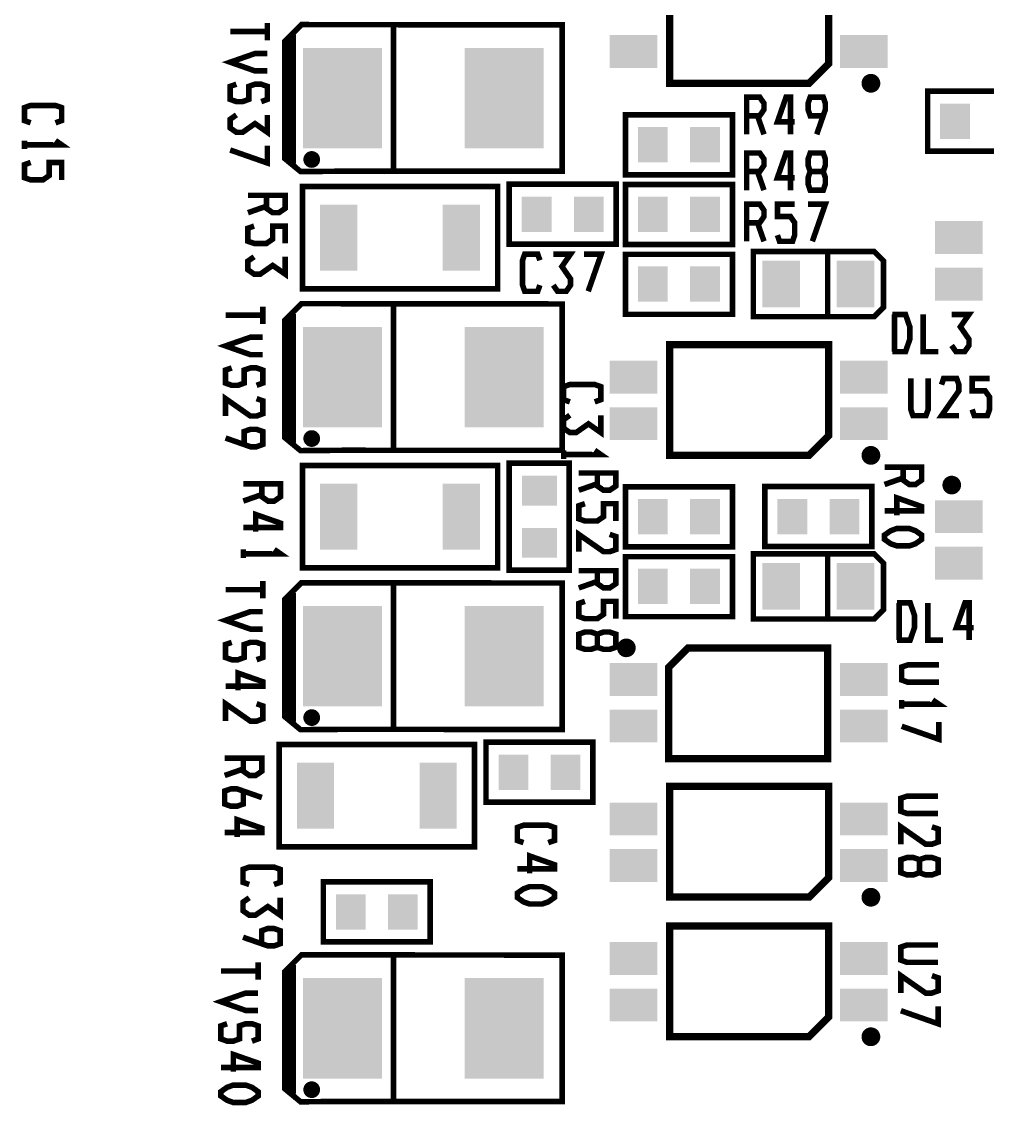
# Model space of a CAD drawing. Extents: x -8 to 204, y 99 to 321.
# Drawn here: x 45.38 to 71.77, y 263.84 to 293.43 of the extents above; entities that cross this region are included whole.
import ezdxf

# ---------------------------------------------------------------- set-up
doc = ezdxf.new("R2010")
doc.units = 0
doc.header["$MEASUREMENT"] = 0
doc.layers.get('0').update_dxf_attribs({"linetype": 'CONTINUOUS'})
doc.layers.add('22-301-0_SMT', color=8, linetype='CONTINUOUS')
doc.layers.add('22-301-0_SST', color=255, linetype='CONTINUOUS')

# ---------------------------------------------------------------- blocks, each defined once
blk = doc.blocks.new('RECTANGLE_5')
blk.add_solid([(0.4064, 0.4826), (0.4064, -0.4826), (-0.4064, 0.4826), (-0.4064, -0.4826)])
blk = doc.blocks.new('RECTANGLE_6')
blk.add_solid([(0.4826, 0.4064), (0.4826, -0.4064), (-0.4826, 0.4064), (-0.4826, -0.4064)])
blk = doc.blocks.new('RECTANGLE_15')
blk.add_solid([(1.0795, 1.3716), (1.0795, -1.3716), (-1.0795, 1.3716), (-1.0795, -1.3716)])
blk = doc.blocks.new('RECTANGLE_21')
blk.add_solid([(0.51308, 0.63627), (0.51308, -0.63627), (-0.51308, 0.63627), (-0.51308, -0.63627)])
blk = doc.blocks.new('RECTANGLE_40')
blk.add_solid([(0.508, 0.9017), (0.508, -0.9017), (-0.508, 0.9017), (-0.508, -0.9017)])
blk = doc.blocks.new('RECTANGLE_50')
blk.add_solid([(0.65024, 0.44958), (0.65024, -0.44958), (-0.65024, 0.44958), (-0.65024, -0.44958)])

msp = doc.modelspace()

# ---------------------------------------------------------------- linework, layer by layer
at = {"layer": '22-301-0_SST'}
for points, const_width in [([(66.898, 291.747), (63.088, 291.747), (63.088, 294.77), (67.431, 294.77), (67.431, 292.28), (66.898, 291.747)], 0.201), ([(51.081, 293.159), (52.097, 293.159)], 0.152), ([(52.097, 292.92), (52.097, 293.395)], 0.152), ([(54.162, 289.344), (58.516, 289.342), (60.154, 289.342), (60.154, 293.339), (53.029, 293.347), (52.572, 292.89), (52.572, 289.69), (53.004, 289.334), (54.162, 289.344)], 0.152), ([(55.544, 289.385), (55.544, 293.322)], 0.152), ([(52.801, 293.068), (52.623, 292.89)], 0.152), ([(52.623, 292.89), (52.623, 289.69), (52.775, 289.563), (52.826, 289.486), (52.877, 289.436)], 0.152), ([(52.801, 292.966), (52.699, 292.966)], 0.152), ([(52.724, 292.992), (52.724, 289.606)], 0.152), ([(52.801, 293.068), (52.801, 289.563)], 0.152), ([(52.801, 292.829), (52.623, 292.829)], 0.152), ([(52.801, 292.692), (52.623, 292.692)], 0.152), ([(52.097, 292.082), (51.759, 292.082), (51.081, 292.321), (51.759, 292.557), (52.097, 292.557)], 0.152), ([(52.801, 292.555), (52.623, 292.555)], 0.152), ([(52.801, 292.417), (52.623, 292.417)], 0.152), ([(52.801, 292.28), (52.623, 292.28)], 0.152), ([(52.801, 292.143), (52.623, 292.143)], 0.152), ([(52.801, 292.006), (52.623, 292.006)], 0.152), ([(51.929, 291.244), (52.097, 291.305), (52.097, 291.661), (51.929, 291.719), (51.759, 291.719), (51.589, 291.661), (51.589, 291.305), (51.421, 291.244), (51.251, 291.244), (51.081, 291.305), (51.081, 291.661), (51.251, 291.719)], 0.152), ([(52.801, 291.869), (52.623, 291.869)], 0.152), ([(52.801, 291.732), (52.623, 291.732)], 0.152), ([(68.757, 291.803), (68.417, 291.803)], 0.152), ([(68.508, 291.907), (68.508, 291.582)], 0.152), ([(68.645, 291.915), (68.645, 291.574)], 0.152), ([(52.801, 291.595), (52.623, 291.595)], 0.152), ([(52.801, 291.457), (52.623, 291.457)], 0.152), ([(68.749, 291.666), (68.424, 291.666)], 0.152), ([(73.057, 291.531), (70.136, 291.531), (70.136, 289.893), (73.057, 289.893), (73.057, 291.531)], 0.152), ([(45.63, 290.665), (45.46, 290.726), (45.46, 291.081), (45.63, 291.14), (46.308, 291.14), (46.476, 291.081), (46.476, 290.726), (46.308, 290.665)], 0.152), ([(52.801, 291.32), (52.623, 291.32)], 0.152), ([(52.801, 291.183), (52.623, 291.183)], 0.152), ([(65.193, 290.858), (65.549, 290.858), (65.666, 291.028), (65.666, 291.198), (65.549, 291.366), (65.193, 291.366), (65.193, 290.35)], 0.152), ([(66.504, 290.69), (66.032, 290.69), (66.268, 291.366), (66.387, 291.366), (66.387, 290.35)], 0.152), ([(67.284, 290.858), (66.928, 290.858), (66.87, 291.028), (66.87, 291.198), (66.928, 291.366), (67.284, 291.366), (67.342, 291.198), (67.342, 291.028), (67.106, 290.35)], 0.152), ([(51.251, 290.881), (51.081, 290.761), (51.081, 290.525), (51.251, 290.406), (51.421, 290.406), (51.759, 290.645), (52.097, 290.406), (52.097, 290.881)], 0.152), ([(52.801, 291.046), (52.623, 291.046)], 0.152), ([(52.801, 290.909), (52.623, 290.909)], 0.152), ([(61.881, 289.245), (64.802, 289.245), (64.802, 290.883), (61.881, 290.883), (61.881, 289.245)], 0.152), ([(65.488, 290.858), (65.666, 290.35)], 0.152), ([(52.801, 290.772), (52.623, 290.772)], 0.152), ([(52.801, 290.634), (52.623, 290.634)], 0.152), ([(52.801, 290.497), (52.623, 290.497)], 0.152), ([(52.801, 290.36), (52.623, 290.36)], 0.152), ([(52.801, 290.223), (52.623, 290.223)], 0.152), ([(45.46, 289.946), (45.46, 290.182)], 0.152), ([(45.46, 290.065), (46.476, 290.065), (46.308, 290.182)], 0.152), ([(51.081, 289.923), (52.097, 289.568), (52.097, 290.043)], 0.152), ([(52.801, 290.086), (52.623, 290.086)], 0.152), ([(52.801, 289.949), (52.623, 289.949)], 0.152), ([(52.801, 289.811), (52.623, 289.811)], 0.152), ([(52.801, 289.674), (52.641, 289.674)], 0.152), ([(53.451, 289.613), (53.164, 289.613)], 0.152), ([(53.433, 289.75), (53.182, 289.75)], 0.152), ([(53.258, 289.806), (53.258, 289.519)], 0.152), ([(53.395, 289.789), (53.395, 289.537)], 0.152), ([(65.193, 289.334), (65.549, 289.334), (65.666, 289.504), (65.666, 289.674), (65.549, 289.842), (65.193, 289.842), (65.193, 288.826)], 0.152), ([(66.504, 289.166), (66.032, 289.166), (66.268, 289.842), (66.387, 289.842), (66.387, 288.826)], 0.152), ([(67.284, 289.334), (67.342, 289.504), (67.342, 289.674), (67.284, 289.842), (66.928, 289.842), (66.87, 289.674), (66.87, 289.504), (66.928, 289.334), (67.284, 289.334), (67.342, 289.166), (67.342, 288.996), (67.284, 288.826), (66.928, 288.826), (66.87, 288.996), (66.87, 289.166), (66.928, 289.334)], 0.152), ([(45.63, 289.583), (45.46, 289.522), (45.46, 289.166), (45.63, 289.108), (45.968, 289.108), (46.138, 289.227), (46.138, 289.583), (46.476, 289.583), (46.476, 289.108)], 0.152), ([(52.801, 289.563), (52.775, 289.537)], 0.152), ([(52.775, 289.537), (52.877, 289.436)], 0.152), ([(65.488, 289.334), (65.666, 288.826)], 0.152), ([(58.389, 288.928), (58.389, 286.134), (53.055, 286.134), (53.055, 288.928), (58.389, 288.928)], 0.152), ([(61.627, 288.991), (58.706, 288.991), (58.706, 287.353), (61.627, 287.353), (61.627, 288.991)], 0.152), ([(61.881, 287.34), (64.802, 287.34), (64.802, 288.978), (61.881, 288.978), (61.881, 287.34)], 0.152), ([(52.074, 288.684), (52.074, 288.328), (52.242, 288.211), (52.412, 288.211), (52.582, 288.328), (52.582, 288.684), (51.566, 288.684)], 0.152), ([(65.193, 287.937), (65.549, 287.937), (65.666, 288.107), (65.666, 288.277), (65.549, 288.445), (65.193, 288.445), (65.193, 287.429)], 0.152), ([(66.032, 287.599), (66.09, 287.429), (66.446, 287.429), (66.504, 287.599), (66.504, 287.937), (66.387, 288.107), (66.032, 288.107), (66.032, 288.445), (66.504, 288.445)], 0.152), ([(66.987, 287.429), (67.342, 288.445), (66.87, 288.445)], 0.152), ([(52.074, 288.389), (51.566, 288.211)], 0.152), ([(51.734, 287.845), (51.566, 287.787), (51.566, 287.431), (51.734, 287.373), (52.074, 287.373), (52.242, 287.49), (52.242, 287.845), (52.582, 287.845), (52.582, 287.373)], 0.152), ([(65.488, 287.937), (65.666, 287.429)], 0.152), ([(51.734, 287.007), (51.566, 286.89), (51.566, 286.652), (51.734, 286.535), (51.904, 286.535), (52.242, 286.771), (52.582, 286.535), (52.582, 287.007)], 0.152), ([(59.542, 286.233), (59.483, 286.065), (59.128, 286.065), (59.069, 286.233), (59.069, 286.911), (59.128, 287.081), (59.483, 287.081), (59.542, 286.911)], 0.152), ([(59.908, 286.233), (60.024, 286.065), (60.263, 286.065), (60.38, 286.233), (60.38, 286.403), (60.144, 286.741), (60.38, 287.081), (59.908, 287.081)], 0.152), ([(60.863, 286.065), (61.218, 287.081), (60.746, 287.081)], 0.152), ([(61.881, 285.435), (64.802, 285.435), (64.802, 287.073), (61.881, 287.073), (61.881, 285.435)], 0.152), ([(68.93, 286.896), (68.93, 285.626), (68.676, 285.372), (65.374, 285.372), (65.374, 287.15), (68.676, 287.15), (68.93, 286.896)], 0.152), ([(67.406, 287.15), (67.406, 285.372)], 0.152), ([(51.97, 285.173), (51.97, 285.648)], 0.152), ([(54.162, 281.724), (58.516, 281.722), (60.154, 281.722), (60.154, 285.719), (53.029, 285.727), (52.572, 285.27), (52.572, 282.07), (53.004, 281.714), (54.162, 281.724)], 0.152), ([(55.544, 281.765), (55.544, 285.702)], 0.152), ([(50.954, 285.412), (51.97, 285.412)], 0.152), ([(52.801, 285.448), (52.623, 285.27)], 0.152), ([(52.623, 285.27), (52.623, 282.07), (52.775, 281.943), (52.826, 281.866), (52.877, 281.816)], 0.152), ([(52.801, 285.209), (52.623, 285.209)], 0.152), ([(52.801, 285.346), (52.699, 285.346)], 0.152), ([(52.724, 285.372), (52.724, 281.986)], 0.152), ([(52.801, 285.448), (52.801, 281.943)], 0.152), ([(69.176, 284.416), (69.532, 284.416), (69.649, 284.754), (69.649, 285.095), (69.532, 285.432), (69.176, 285.432)], 0.152), ([(69.234, 284.416), (69.234, 285.432)], 0.152), ([(70.428, 284.416), (70.014, 284.416), (70.014, 285.432)], 0.152), ([(70.792, 284.587), (70.911, 284.416), (71.147, 284.416), (71.266, 284.587), (71.266, 284.754), (71.03, 285.095), (71.266, 285.432), (70.792, 285.432)], 0.152), ([(52.801, 285.072), (52.623, 285.072)], 0.152), ([(52.801, 284.935), (52.623, 284.935)], 0.152), ([(51.97, 284.335), (51.632, 284.335), (50.954, 284.574), (51.632, 284.81), (51.97, 284.81)], 0.152), ([(52.801, 284.797), (52.623, 284.797)], 0.152), ([(52.801, 284.66), (52.623, 284.66)], 0.152), ([(66.898, 281.587), (63.088, 281.587), (63.088, 284.61), (67.431, 284.61), (67.431, 282.12), (66.898, 281.587)], 0.201), ([(52.801, 284.523), (52.623, 284.523)], 0.152), ([(52.801, 284.386), (52.623, 284.386)], 0.152), ([(52.801, 284.249), (52.623, 284.249)], 0.152), ([(52.801, 284.112), (52.623, 284.112)], 0.152), ([(51.802, 283.497), (51.97, 283.558), (51.97, 283.914), (51.802, 283.972), (51.632, 283.972), (51.462, 283.914), (51.462, 283.558), (51.294, 283.497), (51.124, 283.497), (50.954, 283.558), (50.954, 283.914), (51.124, 283.972)], 0.152), ([(52.801, 283.975), (52.623, 283.975)], 0.152), ([(52.801, 283.837), (52.623, 283.837)], 0.152), ([(52.801, 283.7), (52.623, 283.7)], 0.152), ([(52.801, 283.563), (52.623, 283.563)], 0.152), ([(52.801, 283.426), (52.623, 283.426)], 0.152), ([(60.362, 283.045), (60.192, 283.106), (60.192, 283.461), (60.362, 283.52), (61.04, 283.52), (61.208, 283.461), (61.208, 283.106), (61.04, 283.045)], 0.152), ([(70.151, 283.685), (70.151, 282.839), (70.09, 282.669), (69.735, 282.669), (69.676, 282.839), (69.676, 283.685)], 0.152), ([(70.99, 282.669), (70.515, 282.669), (70.99, 283.347), (70.99, 283.515), (70.929, 283.685), (70.573, 283.685), (70.515, 283.515)], 0.152), ([(71.353, 282.839), (71.411, 282.669), (71.767, 282.669), (71.828, 282.839), (71.828, 283.177), (71.708, 283.347), (71.353, 283.347), (71.353, 283.685), (71.828, 283.685)], 0.152), ([(50.954, 282.659), (50.954, 283.134), (51.632, 282.659), (51.802, 282.659), (51.97, 282.72), (51.97, 283.075), (51.802, 283.134)], 0.152), ([(52.801, 283.289), (52.623, 283.289)], 0.152), ([(52.801, 283.152), (52.623, 283.152)], 0.152), ([(52.801, 283.014), (52.623, 283.014)], 0.152), ([(52.801, 282.877), (52.623, 282.877)], 0.152), ([(52.801, 282.74), (52.623, 282.74)], 0.152), ([(52.801, 282.603), (52.623, 282.603)], 0.152), ([(60.362, 282.682), (60.192, 282.562), (60.192, 282.326), (60.362, 282.207), (60.532, 282.207), (60.87, 282.445), (61.208, 282.207), (61.208, 282.682)], 0.152), ([(51.462, 281.882), (51.462, 282.237), (51.632, 282.296), (51.802, 282.296), (51.97, 282.237), (51.97, 281.882), (51.802, 281.821), (51.632, 281.821), (50.954, 282.059)], 0.152), ([(52.801, 282.466), (52.623, 282.466)], 0.152), ([(52.801, 282.329), (52.623, 282.329)], 0.152), ([(52.801, 282.191), (52.623, 282.191)], 0.152), ([(52.801, 282.054), (52.641, 282.054)], 0.152), ([(52.801, 281.943), (52.775, 281.917)], 0.152), ([(52.775, 281.917), (52.877, 281.816)], 0.152), ([(53.451, 281.993), (53.164, 281.993)], 0.152), ([(53.433, 282.13), (53.182, 282.13)], 0.152), ([(53.258, 282.186), (53.258, 281.899)], 0.152), ([(53.395, 282.169), (53.395, 281.917)], 0.152), ([(60.192, 281.488), (60.192, 281.724)], 0.152), ([(60.192, 281.607), (61.208, 281.607), (61.04, 281.724)], 0.152), ([(68.757, 281.643), (68.417, 281.643)], 0.152), ([(68.508, 281.747), (68.508, 281.422)], 0.152), ([(68.645, 281.755), (68.645, 281.414)], 0.152), ([(58.706, 281.371), (58.706, 278.45), (60.344, 278.45), (60.344, 281.371), (58.706, 281.371)], 0.152), ([(68.749, 281.506), (68.424, 281.506)], 0.152), ([(58.389, 281.308), (58.389, 278.514), (53.055, 278.514), (53.055, 281.308), (58.389, 281.308)], 0.152), ([(61.112, 281.104), (61.112, 280.749), (61.282, 280.632), (61.449, 280.632), (61.62, 280.749), (61.62, 281.104), (60.604, 281.104)], 0.152), ([(69.466, 281.264), (69.466, 280.909), (69.636, 280.789), (69.803, 280.789), (69.974, 280.909), (69.974, 281.264), (68.958, 281.264)], 0.152), ([(51.947, 280.81), (51.947, 280.454), (52.115, 280.337), (52.285, 280.337), (52.455, 280.454), (52.455, 280.81), (51.439, 280.81)], 0.152), ([(61.112, 280.81), (60.604, 280.632)], 0.152), ([(68.612, 280.736), (65.691, 280.736), (65.691, 279.098), (68.612, 279.098), (68.612, 280.736)], 0.152), ([(69.466, 280.967), (68.958, 280.789)], 0.152), ([(70.964, 280.835), (70.626, 280.835)], 0.152), ([(70.718, 280.937), (70.718, 280.614)], 0.152), ([(70.855, 280.944), (70.855, 280.606)], 0.152), ([(51.947, 280.515), (51.439, 280.337)], 0.152), ([(61.881, 279.085), (64.802, 279.085), (64.802, 280.723), (61.881, 280.723), (61.881, 279.085)], 0.152), ([(69.295, 279.951), (69.295, 280.426), (69.974, 280.187), (69.974, 280.071), (68.958, 280.071)], 0.152), ([(70.957, 280.698), (70.634, 280.698)], 0.152), ([(60.774, 280.266), (60.604, 280.208), (60.604, 279.852), (60.774, 279.794), (61.112, 279.794), (61.282, 279.911), (61.282, 280.266), (61.62, 280.266), (61.62, 279.794)], 0.152), ([(51.777, 279.499), (51.777, 279.971), (52.455, 279.735), (52.455, 279.616), (51.439, 279.616)], 0.152), ([(68.958, 279.41), (69.128, 279.527), (69.295, 279.588), (69.636, 279.588), (69.803, 279.527), (69.974, 279.41), (69.974, 279.291), (69.803, 279.171), (69.636, 279.113), (69.295, 279.113), (69.128, 279.171), (68.958, 279.291), (68.958, 279.41)], 0.152), ([(60.604, 278.955), (60.604, 279.428), (61.282, 278.955), (61.449, 278.955), (61.62, 279.014), (61.62, 279.369), (61.449, 279.428)], 0.152), ([(51.439, 278.778), (51.439, 279.016)], 0.152), ([(51.439, 278.897), (52.455, 278.897), (52.285, 279.016)], 0.152), ([(61.881, 277.18), (64.802, 277.18), (64.802, 278.818), (61.881, 278.818), (61.881, 277.18)], 0.152), ([(68.93, 278.641), (68.93, 277.371), (68.676, 277.117), (65.374, 277.117), (65.374, 278.895), (68.676, 278.895), (68.93, 278.641)], 0.152), ([(67.406, 278.895), (67.406, 277.117)], 0.152), ([(61.112, 278.437), (61.112, 278.082), (61.282, 277.965), (61.449, 277.965), (61.62, 278.082), (61.62, 278.437), (60.604, 278.437)], 0.152), ([(51.97, 277.68), (51.97, 278.155)], 0.152), ([(54.162, 274.104), (58.516, 274.102), (60.154, 274.102), (60.154, 278.099), (53.029, 278.107), (52.572, 277.65), (52.572, 274.45), (53.004, 274.094), (54.162, 274.104)], 0.152), ([(55.544, 274.145), (55.544, 278.082)], 0.152), ([(61.112, 278.143), (60.604, 277.965)], 0.152), ([(50.954, 277.919), (51.97, 277.919)], 0.152), ([(52.801, 277.828), (52.623, 277.65)], 0.152), ([(52.801, 277.828), (52.801, 274.323)], 0.152), ([(52.623, 277.65), (52.623, 274.45), (52.775, 274.323), (52.826, 274.246), (52.877, 274.196)], 0.152), ([(52.801, 277.589), (52.623, 277.589)], 0.152), ([(52.801, 277.726), (52.699, 277.726)], 0.152), ([(52.724, 277.752), (52.724, 274.366)], 0.152), ([(60.774, 277.599), (60.604, 277.541), (60.604, 277.185), (60.774, 277.127), (61.112, 277.127), (61.282, 277.244), (61.282, 277.599), (61.62, 277.599), (61.62, 277.127)], 0.152), ([(69.303, 276.542), (69.659, 276.542), (69.776, 276.88), (69.776, 277.221), (69.659, 277.558), (69.303, 277.558)], 0.152), ([(69.361, 276.542), (69.361, 277.558)], 0.152), ([(70.555, 276.542), (70.141, 276.542), (70.141, 277.558)], 0.152), ([(71.393, 276.88), (70.919, 276.88), (71.157, 277.558), (71.274, 277.558), (71.274, 276.542)], 0.152), ([(51.97, 276.842), (51.632, 276.842), (50.954, 277.081), (51.632, 277.317), (51.97, 277.317)], 0.152), ([(52.801, 277.452), (52.623, 277.452)], 0.152), ([(52.801, 277.315), (52.623, 277.315)], 0.152), ([(52.801, 277.177), (52.623, 277.177)], 0.152), ([(52.801, 277.04), (52.623, 277.04)], 0.152), ([(52.801, 276.903), (52.623, 276.903)], 0.152), ([(52.801, 276.766), (52.623, 276.766)], 0.152), ([(52.801, 276.629), (52.623, 276.629)], 0.152), ([(61.112, 276.347), (61.282, 276.288), (61.449, 276.288), (61.62, 276.347), (61.62, 276.702), (61.449, 276.761), (61.282, 276.761), (61.112, 276.702), (61.112, 276.347), (60.941, 276.288), (60.774, 276.288), (60.604, 276.347), (60.604, 276.702), (60.774, 276.761), (60.941, 276.761), (61.112, 276.702)], 0.152), ([(51.802, 276.004), (51.97, 276.065), (51.97, 276.421), (51.802, 276.479), (51.632, 276.479), (51.462, 276.421), (51.462, 276.065), (51.294, 276.004), (51.124, 276.004), (50.954, 276.065), (50.954, 276.421), (51.124, 276.479)], 0.152), ([(52.801, 276.492), (52.623, 276.492)], 0.152), ([(52.801, 276.355), (52.623, 276.355)], 0.152), ([(62.074, 276.39), (61.736, 276.39)], 0.152), ([(61.828, 276.492), (61.828, 276.169)], 0.152), ([(61.965, 276.499), (61.965, 276.161)], 0.152), ([(63.596, 276.329), (67.406, 276.329), (67.406, 273.307), (63.062, 273.307), (63.062, 275.796), (63.596, 276.329)], 0.201), ([(52.801, 276.217), (52.623, 276.217)], 0.152), ([(52.801, 276.08), (52.623, 276.08)], 0.152), ([(62.067, 276.253), (61.744, 276.253)], 0.152), ([(52.801, 275.943), (52.623, 275.943)], 0.152), ([(52.801, 275.806), (52.623, 275.806)], 0.152), ([(70.444, 275.389), (69.598, 275.389), (69.428, 275.45), (69.428, 275.806), (69.598, 275.864), (70.444, 275.864)], 0.152), ([(51.294, 275.166), (51.294, 275.641), (51.97, 275.405), (51.97, 275.285), (50.954, 275.285)], 0.152), ([(52.801, 275.669), (52.623, 275.669)], 0.152), ([(52.801, 275.532), (52.623, 275.532)], 0.152), ([(52.801, 275.394), (52.623, 275.394)], 0.152), ([(52.801, 275.257), (52.623, 275.257)], 0.152), ([(52.801, 275.12), (52.623, 275.12)], 0.152), ([(50.954, 274.328), (50.954, 274.803), (51.632, 274.328), (51.802, 274.328), (51.97, 274.389), (51.97, 274.744), (51.802, 274.803)], 0.152), ([(52.801, 274.983), (52.623, 274.983)], 0.152), ([(52.801, 274.846), (52.623, 274.846)], 0.152), ([(69.428, 274.67), (69.428, 274.907)], 0.152), ([(69.428, 274.79), (70.444, 274.79), (70.273, 274.907)], 0.152), ([(52.801, 274.709), (52.623, 274.709)], 0.152), ([(52.801, 274.571), (52.623, 274.571)], 0.152), ([(53.258, 274.566), (53.258, 274.279)], 0.152), ([(53.395, 274.549), (53.395, 274.297)], 0.152), ([(52.801, 274.434), (52.641, 274.434)], 0.152), ([(52.801, 274.323), (52.775, 274.297)], 0.152), ([(52.775, 274.297), (52.877, 274.196)], 0.152), ([(53.451, 274.373), (53.164, 274.373)], 0.152), ([(53.433, 274.51), (53.182, 274.51)], 0.152), ([(69.428, 274.188), (70.444, 273.832), (70.444, 274.307)], 0.152), ([(57.754, 273.688), (57.754, 270.894), (52.42, 270.894), (52.42, 273.688), (57.754, 273.688)], 0.152), ([(60.992, 273.751), (58.071, 273.751), (58.071, 272.113), (60.992, 272.113), (60.992, 273.751)], 0.152), ([(51.439, 273.317), (51.439, 272.961), (51.607, 272.844), (51.777, 272.844), (51.947, 272.961), (51.947, 273.317), (50.931, 273.317)], 0.152), ([(51.439, 273.022), (50.931, 272.844)], 0.152), ([(51.439, 272.42), (51.439, 272.064), (51.269, 272.006), (51.099, 272.006), (50.931, 272.064), (50.931, 272.42), (51.099, 272.478), (51.269, 272.478), (51.947, 272.242)], 0.152), ([(66.898, 269.522), (63.088, 269.522), (63.088, 272.545), (67.431, 272.545), (67.431, 270.055), (66.898, 269.522)], 0.201), ([(70.421, 271.805), (69.575, 271.805), (69.405, 271.866), (69.405, 272.222), (69.575, 272.28), (70.421, 272.28)], 0.152), ([(51.269, 271.168), (51.269, 271.64), (51.947, 271.404), (51.947, 271.285), (50.931, 271.285)], 0.152), ([(59.095, 271.01), (58.925, 271.069), (58.925, 271.424), (59.095, 271.485), (59.77, 271.485), (59.941, 271.424), (59.941, 271.069), (59.77, 271.01)], 0.152), ([(69.405, 270.967), (69.405, 271.442), (70.083, 270.967), (70.253, 270.967), (70.421, 271.028), (70.421, 271.384), (70.253, 271.442)], 0.152), ([(59.262, 270.172), (59.262, 270.647), (59.941, 270.408), (59.941, 270.292), (58.925, 270.292)], 0.152), ([(69.913, 270.19), (70.083, 270.129), (70.253, 270.129), (70.421, 270.19), (70.421, 270.546), (70.253, 270.604), (70.083, 270.604), (69.913, 270.546), (69.913, 270.19), (69.745, 270.129), (69.575, 270.129), (69.405, 270.19), (69.405, 270.546), (69.575, 270.604), (69.745, 270.604), (69.913, 270.546)], 0.152), ([(51.602, 269.867), (51.432, 269.926), (51.432, 270.281), (51.602, 270.342), (52.277, 270.342), (52.448, 270.281), (52.448, 269.926), (52.277, 269.867)], 0.152), ([(56.547, 269.941), (53.626, 269.941), (53.626, 268.303), (56.547, 268.303), (56.547, 269.941)], 0.152), ([(58.925, 269.631), (59.095, 269.748), (59.262, 269.809), (59.603, 269.809), (59.77, 269.748), (59.941, 269.631), (59.941, 269.512), (59.77, 269.392), (59.603, 269.334), (59.262, 269.334), (59.095, 269.392), (58.925, 269.512), (58.925, 269.631)], 0.152), ([(51.602, 269.504), (51.432, 269.385), (51.432, 269.149), (51.602, 269.029), (51.769, 269.029), (52.11, 269.265), (52.448, 269.029), (52.448, 269.504)], 0.152), ([(68.757, 269.578), (68.417, 269.578)], 0.152), ([(68.508, 269.682), (68.508, 269.357)], 0.152), ([(68.645, 269.69), (68.645, 269.349)], 0.152), ([(68.749, 269.441), (68.424, 269.441)], 0.152), ([(51.94, 268.249), (51.94, 268.605), (52.11, 268.666), (52.277, 268.666), (52.448, 268.605), (52.448, 268.249), (52.277, 268.191), (52.11, 268.191), (51.432, 268.427)], 0.152), ([(66.898, 265.712), (63.088, 265.712), (63.088, 268.735), (67.431, 268.735), (67.431, 266.245), (66.898, 265.712)], 0.201), ([(70.421, 267.741), (69.575, 267.741), (69.405, 267.802), (69.405, 268.158), (69.575, 268.216), (70.421, 268.216)], 0.152), ([(51.843, 267.266), (51.843, 267.741)], 0.152), ([(54.162, 263.944), (58.516, 263.942), (60.154, 263.942), (60.154, 267.939), (53.029, 267.947), (52.572, 267.49), (52.572, 264.29), (53.004, 263.934), (54.162, 263.944)], 0.152), ([(55.544, 263.985), (55.544, 267.922)], 0.152), ([(50.827, 267.505), (51.843, 267.505)], 0.152), ([(52.801, 267.668), (52.623, 267.49)], 0.152), ([(52.623, 267.49), (52.623, 264.29), (52.775, 264.163), (52.826, 264.086), (52.877, 264.036)], 0.152), ([(52.801, 267.429), (52.623, 267.429)], 0.152), ([(52.801, 267.566), (52.699, 267.566)], 0.152), ([(52.724, 267.592), (52.724, 264.206)], 0.152), ([(52.801, 267.668), (52.801, 264.163)], 0.152), ([(69.405, 266.903), (69.405, 267.378), (70.083, 266.903), (70.253, 266.903), (70.421, 266.964), (70.421, 267.32), (70.253, 267.378)], 0.152), ([(52.801, 267.292), (52.623, 267.292)], 0.152), ([(52.801, 267.155), (52.623, 267.155)], 0.152), ([(51.843, 266.428), (51.505, 266.428), (50.827, 266.667), (51.505, 266.903), (51.843, 266.903)], 0.152), ([(52.801, 267.017), (52.623, 267.017)], 0.152), ([(52.801, 266.88), (52.623, 266.88)], 0.152), ([(52.801, 266.743), (52.623, 266.743)], 0.152), ([(52.801, 266.606), (52.623, 266.606)], 0.152), ([(69.405, 266.421), (70.421, 266.065), (70.421, 266.54)], 0.152), ([(52.801, 266.469), (52.623, 266.469)], 0.152), ([(52.801, 266.332), (52.623, 266.332)], 0.152), ([(51.675, 265.59), (51.843, 265.651), (51.843, 266.007), (51.675, 266.065), (51.505, 266.065), (51.335, 266.007), (51.335, 265.651), (51.167, 265.59), (50.997, 265.59), (50.827, 265.651), (50.827, 266.007), (50.997, 266.065)], 0.152), ([(52.801, 266.195), (52.623, 266.195)], 0.152), ([(52.801, 266.057), (52.623, 266.057)], 0.152), ([(52.801, 265.92), (52.623, 265.92)], 0.152), ([(52.801, 265.783), (52.623, 265.783)], 0.152), ([(52.801, 265.646), (52.623, 265.646)], 0.152), ([(68.757, 265.768), (68.417, 265.768)], 0.152), ([(68.508, 265.872), (68.508, 265.547)], 0.152), ([(68.645, 265.88), (68.645, 265.539)], 0.152), ([(52.801, 265.509), (52.623, 265.509)], 0.152), ([(52.801, 265.372), (52.623, 265.372)], 0.152), ([(68.749, 265.631), (68.424, 265.631)], 0.152), ([(51.167, 264.752), (51.167, 265.227), (51.843, 264.991), (51.843, 264.871), (50.827, 264.871)], 0.152), ([(52.801, 265.234), (52.623, 265.234)], 0.152), ([(52.801, 265.097), (52.623, 265.097)], 0.152), ([(52.801, 264.96), (52.623, 264.96)], 0.152), ([(52.801, 264.823), (52.623, 264.823)], 0.152), ([(52.801, 264.686), (52.623, 264.686)], 0.152), ([(52.801, 264.549), (52.623, 264.549)], 0.152), ([(50.827, 264.211), (50.997, 264.33), (51.167, 264.389), (51.505, 264.389), (51.675, 264.33), (51.843, 264.211), (51.843, 264.091), (51.675, 263.975), (51.505, 263.914), (51.167, 263.914), (50.997, 263.975), (50.827, 264.091), (50.827, 264.211)], 0.152), ([(52.801, 264.411), (52.623, 264.411)], 0.152), ([(52.801, 264.274), (52.641, 264.274)], 0.152), ([(52.801, 264.163), (52.775, 264.137)], 0.152), ([(53.451, 264.213), (53.164, 264.213)], 0.152), ([(53.433, 264.35), (53.182, 264.35)], 0.152), ([(53.258, 264.406), (53.258, 264.119)], 0.152), ([(53.395, 264.389), (53.395, 264.137)], 0.152), ([(52.775, 264.137), (52.877, 264.036)], 0.152)]:
    msp.add_lwpolyline(points, dxfattribs=dict(at, const_width=const_width))
at = {"layer": '22-301-0_SST', "const_width": 0.152}
for points in [[(68.587, 291.925, 0.414214), (68.406, 291.744)], [(68.406, 291.744, 0.414214), (68.587, 291.564)], [(68.767, 291.744, 0.414214), (68.587, 291.925)], [(68.587, 291.564, 0.414214), (68.767, 291.744)], [(53.309, 289.817, 0.414214), (53.156, 289.664)], [(53.156, 289.664, 0.414214), (53.309, 289.512)], [(53.461, 289.664, 0.414214), (53.309, 289.817)], [(53.309, 289.512, 0.414214), (53.461, 289.664)], [(53.309, 282.197, 0.414214), (53.156, 282.044)], [(53.156, 282.044, 0.414214), (53.309, 281.892)], [(53.461, 282.044, 0.414214), (53.309, 282.197)], [(53.309, 281.892, 0.414214), (53.461, 282.044)], [(68.587, 281.765, 0.414214), (68.406, 281.584)], [(68.767, 281.584, 0.414214), (68.587, 281.765)], [(68.406, 281.584, 0.414214), (68.587, 281.404)], [(68.587, 281.404, 0.414214), (68.767, 281.584)], [(70.797, 280.954, 0.414214), (70.616, 280.774)], [(70.616, 280.774, 0.414214), (70.797, 280.594)], [(70.974, 280.774, 0.414214), (70.797, 280.952)], [(70.797, 280.596, 0.414214), (70.974, 280.774)], [(61.907, 276.509, 0.414214), (61.726, 276.329)], [(61.726, 276.329, 0.414214), (61.907, 276.149)], [(62.084, 276.329, 0.414214), (61.907, 276.507)], [(61.907, 276.151, 0.414214), (62.084, 276.329)], [(53.309, 274.577, 0.414214), (53.156, 274.424)], [(53.461, 274.424, 0.414214), (53.309, 274.577)], [(53.156, 274.424, 0.414214), (53.309, 274.272)], [(53.309, 274.272, 0.414214), (53.461, 274.424)], [(68.587, 269.7, 0.414214), (68.406, 269.519)], [(68.406, 269.519, 0.414214), (68.587, 269.339)], [(68.767, 269.519, 0.414214), (68.587, 269.7)], [(68.587, 269.339, 0.414214), (68.767, 269.519)], [(68.587, 265.89, 0.414214), (68.406, 265.709)], [(68.406, 265.709, 0.414214), (68.587, 265.529)], [(68.767, 265.709, 0.414214), (68.587, 265.89)], [(68.587, 265.529, 0.414214), (68.767, 265.709)], [(53.309, 264.417, 0.414214), (53.156, 264.264)], [(53.156, 264.264, 0.414214), (53.309, 264.112)], [(53.461, 264.264, 0.414214), (53.309, 264.417)], [(53.309, 264.112, 0.414214), (53.461, 264.264)]]:
    msp.add_lwpolyline(points, format="xyb", dxfattribs=at)

# ---------------------------------------------------------------- block references
at = {"layer": '22-301-0_SMT'}
for name, p in [('RECTANGLE_50', (62.097, 292.611)), ('RECTANGLE_50', (68.396, 292.611)), ('RECTANGLE_15', (54.147, 291.341)), ('RECTANGLE_15', (58.566, 291.341)), ('RECTANGLE_5', (70.885, 290.706)), ('RECTANGLE_5', (62.63, 290.071)), ('RECTANGLE_5', (64.053, 290.071)), ('RECTANGLE_5', (59.455, 288.166)), ('RECTANGLE_5', (60.878, 288.166)), ('RECTANGLE_5', (62.63, 288.166)), ('RECTANGLE_5', (64.053, 288.166)), ('RECTANGLE_40', (54.045, 287.531)), ('RECTANGLE_40', (57.398, 287.531)), ('RECTANGLE_50', (70.987, 287.531)), ('RECTANGLE_5', (62.63, 286.261)), ('RECTANGLE_5', (64.053, 286.261)), ('RECTANGLE_21', (66.136, 286.261)), ('RECTANGLE_21', (68.168, 286.261)), ('RECTANGLE_50', (70.987, 286.261)), ('RECTANGLE_15', (54.147, 283.721)), ('RECTANGLE_15', (58.566, 283.721)), ('RECTANGLE_50', (62.097, 283.721)), ('RECTANGLE_50', (68.396, 283.721)), ('RECTANGLE_50', (62.097, 282.451)), ('RECTANGLE_50', (68.396, 282.451)), ('RECTANGLE_40', (54.045, 279.911)), ('RECTANGLE_40', (57.398, 279.911)), ('RECTANGLE_6', (59.532, 280.622)), ('RECTANGLE_5', (62.63, 279.911)), ('RECTANGLE_5', (64.053, 279.911)), ('RECTANGLE_5', (66.44, 279.911)), ('RECTANGLE_5', (67.863, 279.911)), ('RECTANGLE_50', (70.987, 279.911)), ('RECTANGLE_6', (59.532, 279.199)), ('RECTANGLE_50', (70.987, 278.641)), ('RECTANGLE_5', (62.63, 278.006)), ('RECTANGLE_5', (64.053, 278.006)), ('RECTANGLE_21', (66.136, 278.006)), ('RECTANGLE_21', (68.168, 278.006)), ('RECTANGLE_15', (54.147, 276.101)), ('RECTANGLE_15', (58.566, 276.101)), ('RECTANGLE_50', (62.097, 275.466)), ('RECTANGLE_50', (68.396, 275.466)), ('RECTANGLE_50', (62.097, 274.196)), ('RECTANGLE_50', (68.396, 274.196)), ('RECTANGLE_40', (53.41, 272.291)), ('RECTANGLE_40', (56.763, 272.291)), ('RECTANGLE_5', (58.82, 272.926)), ('RECTANGLE_5', (60.243, 272.926)), ('RECTANGLE_50', (62.097, 271.656)), ('RECTANGLE_50', (68.396, 271.656)), ('RECTANGLE_50', (62.097, 270.386)), ('RECTANGLE_50', (68.396, 270.386)), ('RECTANGLE_5', (54.375, 269.116)), ('RECTANGLE_5', (55.798, 269.116)), ('RECTANGLE_50', (62.097, 267.846)), ('RECTANGLE_50', (68.396, 267.846)), ('RECTANGLE_15', (54.147, 265.941)), ('RECTANGLE_15', (58.566, 265.941)), ('RECTANGLE_50', (62.097, 266.576)), ('RECTANGLE_50', (68.396, 266.576))]:
    msp.add_blockref(name, p, dxfattribs=at)

doc.saveas('drawing.dxf')
